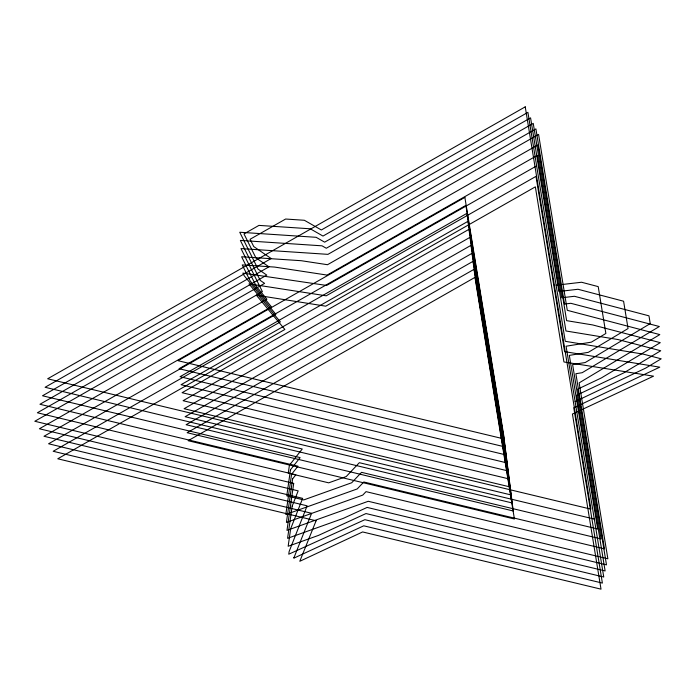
<?xml version="1.0" encoding="UTF-8"?>
<svg xmlns="http://www.w3.org/2000/svg" width="696" height="696" viewBox="0 0 696 696"><rect width="100%" height="100%" fill="white"/><g stroke="black" fill="none" stroke-linecap="round" stroke-linejoin="round"><path stroke-width="1.04" d="M536.642 165.874L326.633 285.447L242.86 273.102L244.113 275.616L275.877 314.348L48.572 443.778L307.127 505.827L289.144 551.467L288.753 554.207L364.869 519.686L603.754 577.01L566.083 346.216L591.339 342.162L605.868 333.471L598.212 286.613L581.56 282.245L556.121 285.221M575.113 401.575L645.697 368.097L661.2 358.823L643.426 354.16L565.274 341.31L527.907 112.361L321.343 229.976L304.37 220.275L285.63 219.031L250.099 239.259L253.718 246.541L271.17 258.547L45.083 387.28L302.255 448.998L289.414 465.198L288.275 473.141L328.686 482.841L346.208 476.569L359.336 462.692L594.297 519.077M290.484 469.748L286.761 495.83L303.769 499.911L351.715 482.746L361.563 472.34L597.69 529.012L569.345 355.378L588.285 352.341L628.053 328.547L623.59 301.22L577.993 289.266L558.914 291.493L530.578 117.868L322.996 236.066L310.268 228.793L258.955 225.391L244 233.908L255.884 257.825L268.978 266.829L42.508 395.772L300.115 457.594L290.484 469.748M291.554 474.298L285.812 514.492L357.231 488.931L363.79 481.989L601.074 538.939L572.608 364.547L585.24 362.52L650.238 323.614L648.968 315.836L574.426 296.279L561.716 297.775L533.249 123.383L324.649 242.165L316.158 237.31L239.746 232.246L258.059 269.108L266.785 275.111L39.942 404.272L297.975 466.198L291.554 474.298M292.625 478.848L286.404 522.435L362.746 495.108L366.026 491.637L604.467 548.866L575.879 373.709L582.187 372.699L659.356 326.52L570.859 303.299L564.508 304.048L535.911 128.899L326.293 248.255L322.048 245.827L240.364 240.416L260.226 280.392L264.593 283.385L37.367 412.772L295.835 474.794L292.625 478.848M293.695 483.398L286.987 530.378L368.254 501.285L607.86 558.792L579.142 382.878L659.817 334.593L567.301 310.32L538.582 134.415L327.947 254.353L240.99 248.585L262.401 291.668L34.8 421.263L293.695 483.398M292.181 506.088L287.579 538.321L343.328 518.363L367.123 507.419L606.486 564.865L577.802 389.108L601.327 377.954L660.278 342.667L592.67 324.936L566.622 320.656L537.938 144.899L327.512 264.715L301.272 260.713L241.616 256.763L256.302 286.317L266.89 299.228L39.394 428.771L298.175 490.871L292.181 506.088M290.658 528.777L288.161 546.264L318.411 535.433L366 513.552L605.12 570.938L576.453 395.337L623.512 373.021L660.739 350.749L618.048 339.544L565.952 330.983L537.286 155.382L327.068 275.085L274.607 267.073L242.234 264.932L250.203 280.966L271.388 306.788L43.987 436.27L302.656 498.353L290.658 528.777M294.043 557.496L293.764 558.201L363.747 525.811L602.388 583.083L573.774 407.804L659.747 367.166L564.604 351.637L535.99 176.358L326.198 295.817L248.985 283.846L280.366 321.909L53.166 451.278L311.608 513.3L294.043 557.496M316.088 520.782L299.793 561.289L362.616 531.944L601.013 589.155L572.434 414.033L653.518 376.171L563.934 361.972L535.346 186.85L325.763 306.179L256.354 295.182L284.864 329.469L57.759 458.786L316.088 520.782M525.236 106.845L47.65 378.781L590.913 509.15L525.236 106.845M464.867 197.368L178.019 360.702L504.313 439.011L464.867 197.368M465.876 205.372L179.029 368.706L505.322 447.006L465.876 205.372M466.894 213.368L180.038 376.701L506.331 455.01L466.894 213.368M467.903 221.371L181.047 384.705L507.349 463.005L467.903 221.371M468.913 229.367L182.065 392.701L508.358 471.009L468.913 229.367M469.922 237.371L183.074 400.705L509.368 479.013L469.922 237.371M470.931 245.375L184.083 408.709L510.377 487.009L470.931 245.375M471.94 253.37L185.093 416.704L511.386 495.013L471.94 253.37M472.958 261.374L186.102 424.708L512.395 503.008L472.958 261.374M473.967 269.369L187.111 432.703L513.413 511.012L473.967 269.369M474.977 277.373L188.129 440.707L514.422 519.007L474.977 277.373"/></g></svg>
